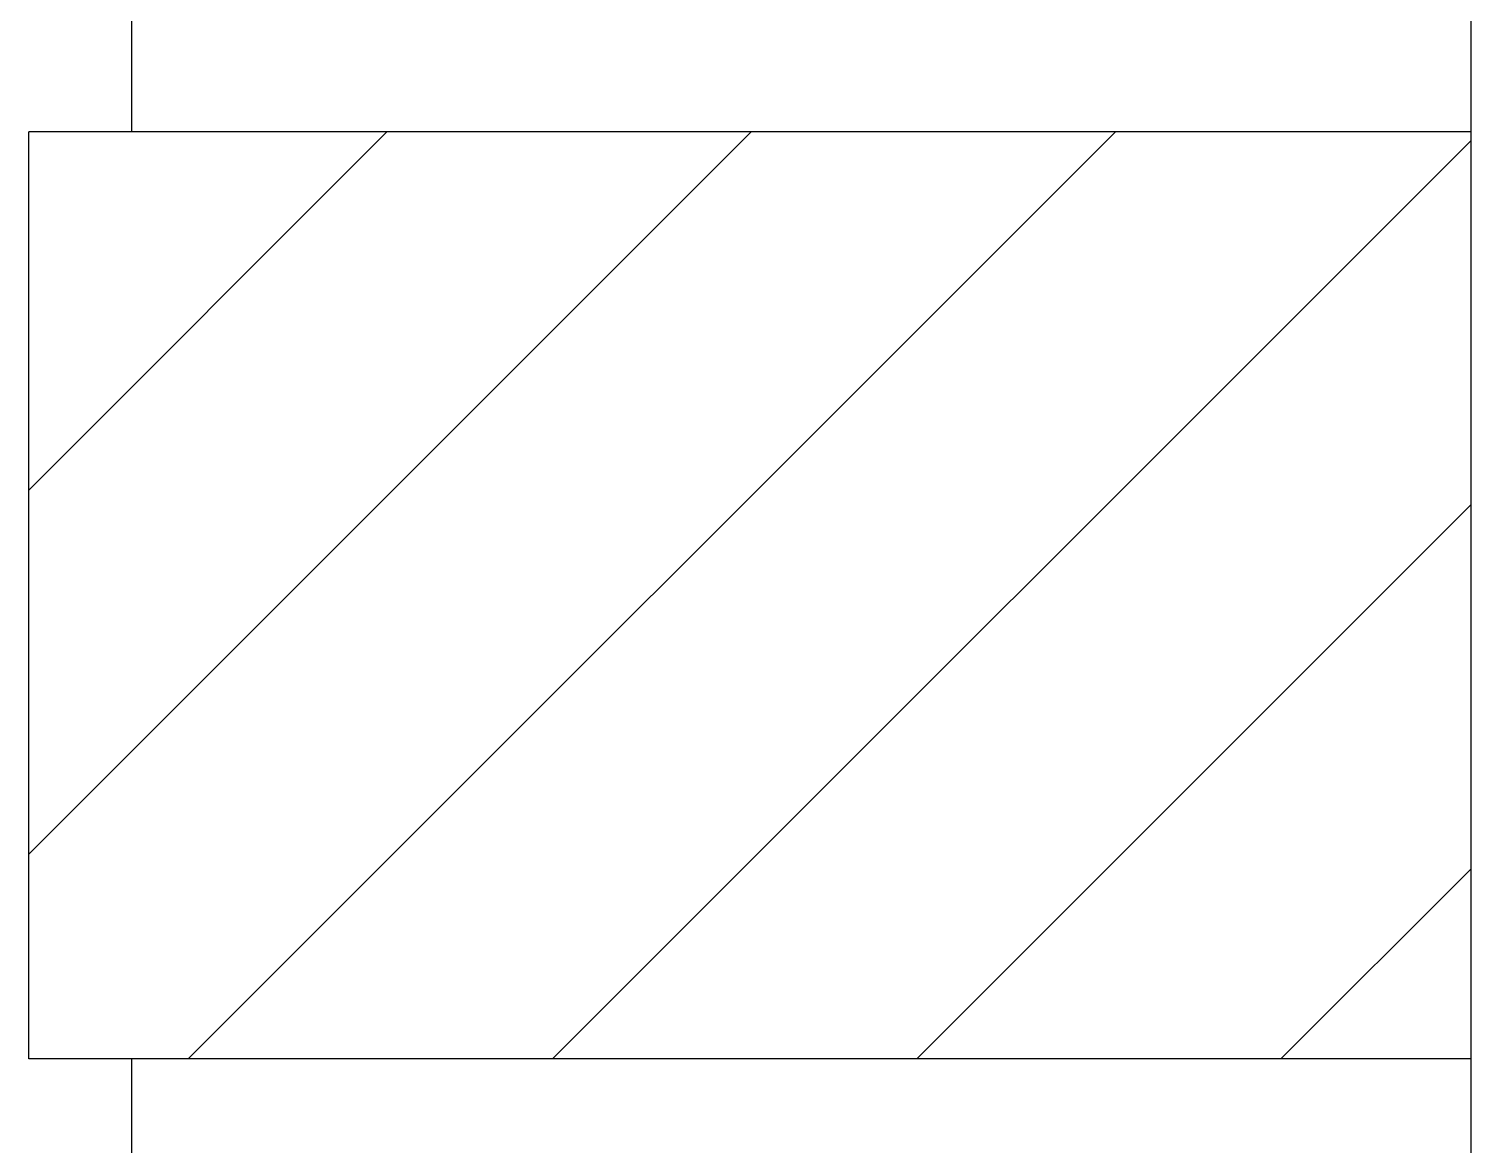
# Model space of a CAD drawing. Header units: inches. Extents: x 249 to 306, y 116.4 to 200.2.
# Drawn here: x 262.46 to 265.96, y 188.099 to 190.808 of the extents above; entities that cross this region are included whole.
import ezdxf

# ---------------------------------------------------------------- set-up
doc = ezdxf.new("R2010")
doc.units = ezdxf.units.IN
doc.header["$LTSCALE"] = 0.5
doc.header["$MEASUREMENT"] = 0
doc.layers.add('HATCH', color=12, linetype='Continuous')
doc.layers.add('line25', color=2, linetype='Continuous')

msp = doc.modelspace()

# ---------------------------------------------------------------- hatches: boundary and pattern name
at = {"layer": 'HATCH'}
h = msp.add_hatch(dxfattribs=at)
h.set_pattern_fill('ANSI31', color=256, scale=5, style=0)
h.set_pattern_definition([(45, (198.72723, -10.1616), (-0.4419417, 0.4419417), [])])
h.paths.add_polyline_path([(265.9595, 190.5577), (262.4595, 190.5577), (262.4595, 188.3077), (265.9595, 188.3077)])

# ---------------------------------------------------------------- linework, layer by layer
at = {"layer": 'line25'}
for p, q in [((265.9595, 172.1827), (265.9595, 193.3077)), ((262.7095, 190.5577), (262.7095, 190.9327)), ((262.4595, 188.3077), (262.4595, 190.5577)), ((265.9595, 190.5577), (262.4595, 190.5577)), ((265.9595, 188.3077), (262.4595, 188.3077)), ((262.7095, 187.9327), (262.7095, 188.3077))]:
    msp.add_line(p, q, dxfattribs=at)

doc.saveas('drawing.dxf')
